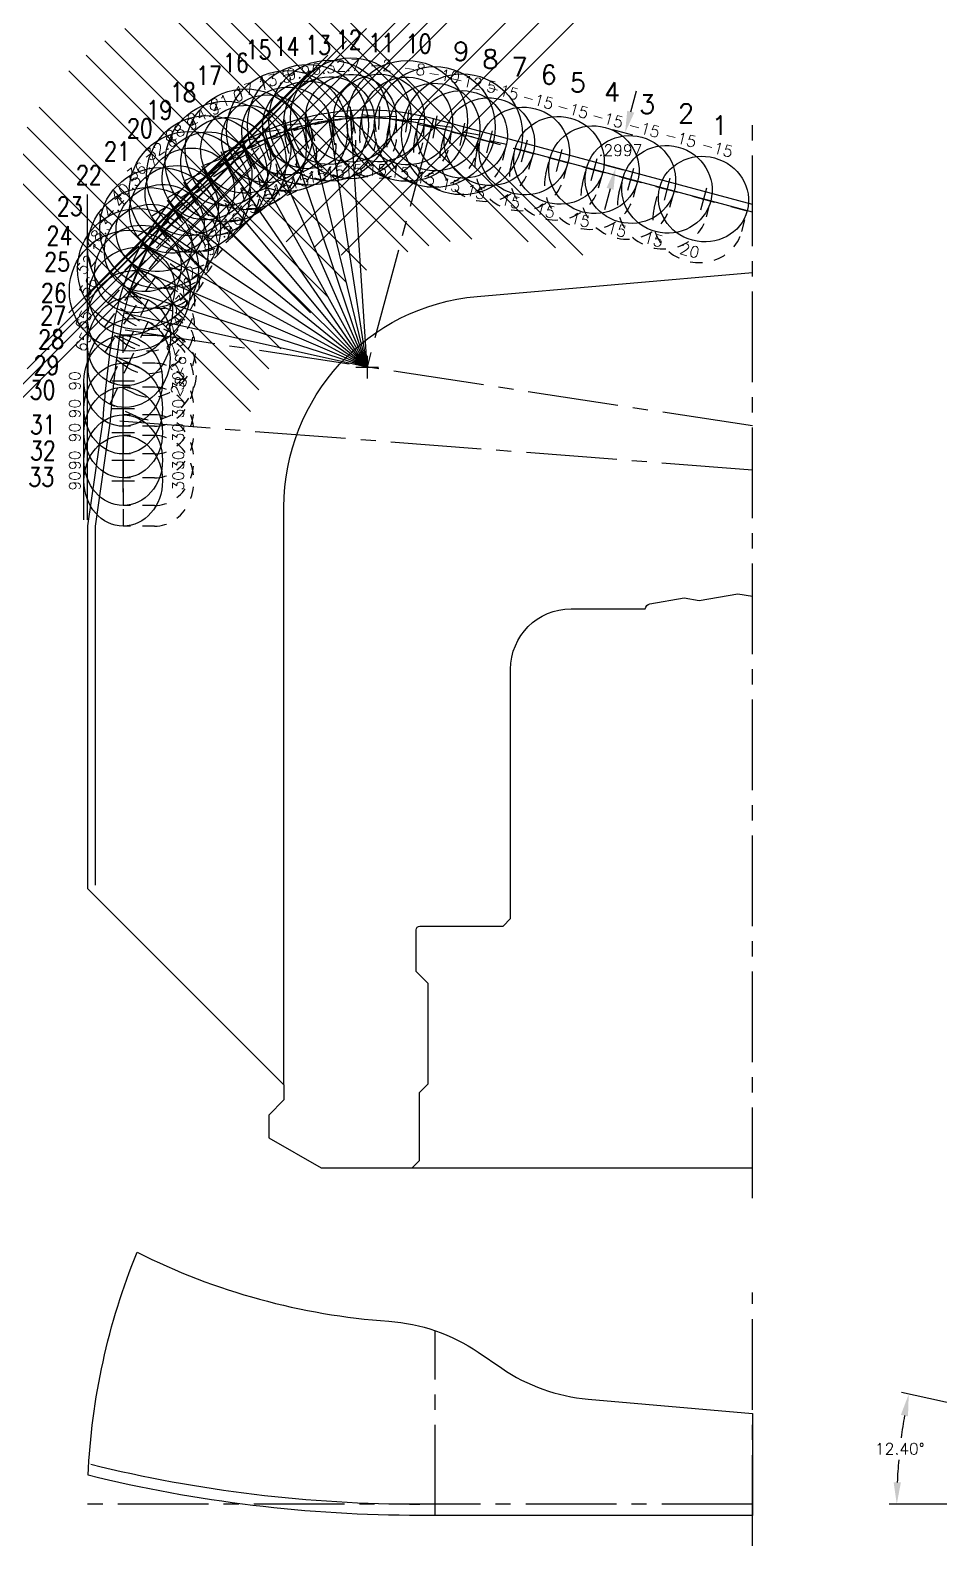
# Model space of a CAD drawing. Extents: x 0 to 80.8, y 22 to 44.
# Drawn here: x 37.67 to 45.19, y 29.27 to 41.8 of the extents above; entities that cross this region are included whole.
import ezdxf
from ezdxf.enums import TextEntityAlignment as Align

# ---------------------------------------------------------------- set-up
doc = ezdxf.new("R2010")
doc.units = 0
doc.header["$MEASUREMENT"] = 0
doc.header["$PDMODE"] = 35
doc.linetypes.add('CENTER2', pattern=[1.125, 0.75, -0.125, 0.125, -0.125])
doc.linetypes.add('HIDDEN2', pattern=[0.1875, 0.125, -0.0625])
doc.layers.get('0').update_dxf_attribs({"linetype": 'CONTINUOUS'})
for name, color, linetype in [('Blade1', 40, 'CONTINUOUS'), ('Blade3', 210, 'CONTINUOUS'), ('Blade5', 112, 'CONTINUOUS'), ('CDG-38049R1', 7, 'CONTINUOUS'), ('CLine', 5, 'CENTER2')]:
    doc.layers.add(name, color=color, linetype=linetype)
doc.layers.add('Blade2', color=7, linetype='CONTINUOUS', true_color=0xcccc00)
doc.layers.add('Blade4', color=7, linetype='CONTINUOUS', true_color=0x00cccc)
doc.styles.add('RomanS', font='romans')
doc.dimstyles.new('Copy of Standard', dxfattribs={"dimtxt": 0.094, "dimasz": 0.18, "dimexe": 0.0625, "dimexo": 0.0625, "dimgap": 0.045, "dimtad": 0, "dimtih": 1, "dimtoh": 1, "dimdec": 4, "dimzin": 4, "dimdsep": 46, "dimtxsty": 'RomanS', "dimcen": 0.09, "dimazin": 1, "dimtfac": 1, "dimtdec": 4, "dimtofl": 0, "dimtmove": 0, "dimatfit": 1, "dimfxl": 1, "dimtolj": 1, "dimtzin": 0, "dimarcsym": 0})

# ---------------------------------------------------------------- blocks, each defined once
blk = doc.blocks.new('*D166')
at = {"color": 0, "lineweight": -2, "transparency": 16777216}
for p, q in [((47.771, 29.896), (44.873, 30.533)), ((47.478, 29.61), (44.772, 29.61))]:
    blk.add_line(p, q, dxfattribs=at)
for start, end in [(170.0386, 172.5493), (175.0522, 177.5659)]:
    blk.add_arc((49.072, 29.61), 4.237, start, end, dxfattribs=at)
at = {"color": 0, "transparency": 16777216}
for points in [[(44.869, 30.349), (44.928, 30.337), (44.934, 30.52)], [(44.869, 29.79), (44.809, 29.791), (44.835, 29.61)]]:
    blk.add_solid(points, dxfattribs=at)
at = {"color": 0, "transparency": 16777216, "insert": (44.86, 30.068), "char_height": 0.094, "attachment_point": 5, "style": 'RomanS'}
blk.add_mtext('\\A1;12.40°', dxfattribs=at)
blk = doc.blocks.new('CMark')
at = {"layer": 'CLine'}
for p, q in [((-0.094, 0), (0.094, 0)), ((0, 0.094), (0, -0.094))]:
    blk.add_line(p, q, dxfattribs=at)
blk = doc.blocks.new('1913@15')
for p, q in [((-0.233, 0), (-0.375, 0)), ((0.233, 0), (0.375, 0))]:
    blk.add_line(p, q)
at = {"color": 8, "linetype": 'HIDDEN2', "ltscale": 0.5}
for p, q in [((-0.375, -0.135), (-0.375, 0)), ((0.375, -0.135), (0.375, 0))]:
    blk.add_line(p, q, dxfattribs=at)
blk.add_ellipse((0, 0), major_axis=(-0.375, 0), ratio=0.965926)
blk.add_ellipse((0, -0.135), major_axis=(-0.375, 0), ratio=0.965926, start_param=0, end_param=3.141593, dxfattribs=at)
blk.add_blockref('CMark', (0, 0))
at = {"style": 'RomanS'}
blk.add_text('15', height=0.094, dxfattribs=at).set_placement((0, -0.43), align=Align.MIDDLE_CENTER)
blk.add_attdef('ANG', text='', height=0.094, dxfattribs=at).set_placement((0, 0.362), align=Align.BOTTOM_CENTER)
blk = doc.blocks.new('1913@20')
for p, q in [((-0.233, 0), (-0.375, 0)), ((0.233, 0), (0.375, 0))]:
    blk.add_line(p, q)
at = {"color": 8, "linetype": 'HIDDEN2', "ltscale": 0.5}
for p, q in [((-0.375, -0.178), (-0.375, 0)), ((0.375, -0.178), (0.375, 0))]:
    blk.add_line(p, q, dxfattribs=at)
blk.add_ellipse((0, 0), major_axis=(-0.375, 0), ratio=0.93968)
blk.add_ellipse((0, -0.178), major_axis=(-0.375, 0), ratio=0.93968, start_param=0, end_param=3.141593, dxfattribs=at)
blk.add_blockref('CMark', (0, 0))
at = {"style": 'RomanS'}
blk.add_text('20', height=0.094, dxfattribs=at).set_placement((0, -0.441), align=Align.MIDDLE_CENTER)
blk.add_attdef('ANG', text='', height=0.094, dxfattribs=at).set_placement((0, 0.362), align=Align.BOTTOM_CENTER)
blk = doc.blocks.new('1913@30')
at = {"color": 8, "linetype": 'HIDDEN2', "ltscale": 0.5}
for p, q in [((-0.375, -0.26), (-0.375, 0)), ((0.375, -0.26), (0.375, 0))]:
    blk.add_line(p, q, dxfattribs=at)
for p, q in [((-0.233, 0), (-0.375, 0)), ((0.233, 0), (0.375, 0))]:
    blk.add_line(p, q)
blk.add_ellipse((0, 0), major_axis=(-0.375, 0), ratio=0.866025)
blk.add_ellipse((0, -0.26), major_axis=(-0.375, 0), ratio=0.866025, start_param=0, end_param=3.141593, dxfattribs=at)
blk.add_blockref('CMark', (0, 0))
at = {"style": 'RomanS'}
blk.add_text('30', height=0.094, dxfattribs=at).set_placement((0, -0.455), align=Align.MIDDLE_CENTER)
blk.add_attdef('ANG', text='', height=0.094, dxfattribs=at).set_placement((0, 0.325), align=Align.BOTTOM_CENTER)
blk = doc.blocks.new('1913@25')
for p, q in [((-0.233, 0), (-0.375, 0)), ((0.233, 0), (0.375, 0))]:
    blk.add_line(p, q)
at = {"color": 8, "linetype": 'HIDDEN2', "ltscale": 0.5}
for p, q in [((-0.375, -0.22), (-0.375, 0)), ((0.375, -0.22), (0.375, 0))]:
    blk.add_line(p, q, dxfattribs=at)
blk.add_ellipse((0, 0), major_axis=(-0.375, 0), ratio=0.90632)
blk.add_ellipse((0, -0.22), major_axis=(-0.375, 0), ratio=0.90632, start_param=0, end_param=3.141593, dxfattribs=at)
blk.add_blockref('CMark', (0, 0))
at = {"style": 'RomanS'}
blk.add_text('25', height=0.094, dxfattribs=at).set_placement((0, -0.45), align=Align.MIDDLE_CENTER)
blk.add_attdef('ANG', text='', height=0.094, dxfattribs=at).set_placement((0, 0.34), align=Align.BOTTOM_CENTER)
blk = doc.blocks.new('1913@21')
for p, q in [((-0.233, 0), (-0.375, 0)), ((0.233, 0), (0.375, 0))]:
    blk.add_line(p, q)
at = {"color": 8, "linetype": 'HIDDEN2', "ltscale": 0.5}
for p, q in [((-0.375, -0.186), (-0.375, 0)), ((0.375, -0.186), (0.375, 0))]:
    blk.add_line(p, q, dxfattribs=at)
blk.add_ellipse((0, 0), major_axis=(-0.375, 0), ratio=0.933573)
blk.add_ellipse((0, -0.186), major_axis=(-0.375, 0), ratio=0.933573, start_param=0, end_param=3.141593, dxfattribs=at)
blk.add_blockref('CMark', (0, 0))
at = {"style": 'RomanS'}
blk.add_text('21', height=0.094, dxfattribs=at).set_placement((0, -0.443), align=Align.MIDDLE_CENTER)
blk.add_attdef('ANG', text='', height=0.094, dxfattribs=at).set_placement((0, 0.362), align=Align.BOTTOM_CENTER)
blk = doc.blocks.new('1913@22')
for p, q in [((-0.233, 0), (-0.375, 0)), ((0.233, 0), (0.375, 0))]:
    blk.add_line(p, q)
at = {"color": 8, "linetype": 'HIDDEN2', "ltscale": 0.5}
for p, q in [((-0.375, -0.195), (-0.375, 0)), ((0.375, -0.195), (0.375, 0))]:
    blk.add_line(p, q, dxfattribs=at)
blk.add_ellipse((0, 0), major_axis=(-0.375, 0), ratio=0.927173)
blk.add_ellipse((0, -0.195), major_axis=(-0.375, 0), ratio=0.927173, start_param=0, end_param=3.141593, dxfattribs=at)
blk.add_blockref('CMark', (0, 0))
at = {"style": 'RomanS'}
blk.add_text('22', height=0.094, dxfattribs=at).set_placement((0, -0.445), align=Align.MIDDLE_CENTER)
blk.add_attdef('ANG', text='', height=0.094, dxfattribs=at).set_placement((0, 0.362), align=Align.BOTTOM_CENTER)
blk = doc.blocks.new('1913@23')
for p, q in [((-0.233, 0), (-0.375, 0)), ((0.233, 0), (0.375, 0))]:
    blk.add_line(p, q)
at = {"color": 8, "linetype": 'HIDDEN2', "ltscale": 0.5}
for p, q in [((-0.375, -0.203), (-0.375, 0)), ((0.375, -0.203), (0.375, 0))]:
    blk.add_line(p, q, dxfattribs=at)
blk.add_ellipse((0, 0), major_axis=(-0.375, 0), ratio=0.920507)
blk.add_ellipse((0, -0.203), major_axis=(-0.375, 0), ratio=0.920507, start_param=0, end_param=3.141593, dxfattribs=at)
blk.add_blockref('CMark', (0, 0))
at = {"style": 'RomanS'}
blk.add_text('23', height=0.094, dxfattribs=at).set_placement((0, -0.447), align=Align.MIDDLE_CENTER)
blk.add_attdef('ANG', text='', height=0.094, dxfattribs=at).set_placement((0, 0.362), align=Align.BOTTOM_CENTER)
blk = doc.blocks.new('1913@24')
for p, q in [((-0.233, 0), (-0.375, 0)), ((0.233, 0), (0.375, 0))]:
    blk.add_line(p, q)
at = {"color": 8, "linetype": 'HIDDEN2', "ltscale": 0.5}
for p, q in [((-0.375, -0.211), (-0.375, 0)), ((0.375, -0.211), (0.375, 0))]:
    blk.add_line(p, q, dxfattribs=at)
blk.add_ellipse((0, 0), major_axis=(-0.375, 0), ratio=0.913547)
blk.add_ellipse((0, -0.211), major_axis=(-0.375, 0), ratio=0.913547, start_param=0, end_param=3.141593, dxfattribs=at)
blk.add_blockref('CMark', (0, 0))
at = {"style": 'RomanS'}
blk.add_text('24', height=0.094, dxfattribs=at).set_placement((0, -0.448), align=Align.MIDDLE_CENTER)
blk.add_attdef('ANG', text='', height=0.094, dxfattribs=at).set_placement((0, 0.362), align=Align.BOTTOM_CENTER)
blk = doc.blocks.new('1913@19')
for p, q in [((-0.233, 0), (-0.375, 0)), ((0.233, 0), (0.375, 0))]:
    blk.add_line(p, q)
at = {"color": 8, "linetype": 'HIDDEN2', "ltscale": 0.5}
for p, q in [((-0.375, -0.169), (-0.375, 0)), ((0.375, -0.169), (0.375, 0))]:
    blk.add_line(p, q, dxfattribs=at)
blk.add_ellipse((0, 0), major_axis=(-0.375, 0), ratio=0.9456)
blk.add_ellipse((0, -0.169), major_axis=(-0.375, 0), ratio=0.9456, start_param=0, end_param=3.141593, dxfattribs=at)
blk.add_blockref('CMark', (0, 0))
at = {"style": 'RomanS'}
blk.add_text('19', height=0.094, dxfattribs=at).set_placement((0, -0.441), align=Align.MIDDLE_CENTER)
blk.add_attdef('ANG', text='', height=0.094, dxfattribs=at).set_placement((0, 0.362), align=Align.BOTTOM_CENTER)
blk = doc.blocks.new('1913@17.5')
for p, q in [((-0.233, 0), (-0.375, 0)), ((0.233, 0), (0.375, 0))]:
    blk.add_line(p, q)
at = {"color": 8, "linetype": 'HIDDEN2', "ltscale": 0.5}
for p, q in [((-0.375, -0.156), (-0.375, 0)), ((0.375, -0.156), (0.375, 0))]:
    blk.add_line(p, q, dxfattribs=at)
blk.add_ellipse((0, 0), major_axis=(-0.375, 0), ratio=0.953717)
blk.add_ellipse((0, -0.156), major_axis=(-0.375, 0), ratio=0.953717, start_param=6.283185, end_param=9.424778, dxfattribs=at)
blk.add_blockref('CMark', (0, 0))
at = {"style": 'RomanS'}
blk.add_text('17.5', height=0.094, dxfattribs=at).set_placement((0, -0.425), align=Align.MIDDLE_CENTER)
blk.add_attdef('ANG', text='', height=0.094, dxfattribs=at).set_placement((0, 0.362), align=Align.BOTTOM_CENTER)
blk = doc.blocks.new('1913@26')
for p, q in [((-0.233, 0), (-0.375, 0)), ((0.233, 0), (0.375, 0))]:
    blk.add_line(p, q)
at = {"color": 8, "linetype": 'HIDDEN2', "ltscale": 0.5}
for p, q in [((-0.375, -0.228), (-0.375, 0)), ((0.375, -0.228), (0.375, 0))]:
    blk.add_line(p, q, dxfattribs=at)
blk.add_ellipse((0, 0), major_axis=(-0.375, 0), ratio=0.8988)
blk.add_ellipse((0, -0.228), major_axis=(-0.375, 0), ratio=0.8988, start_param=0, end_param=3.141593, dxfattribs=at)
blk.add_blockref('CMark', (0, 0))
at = {"style": 'RomanS'}
blk.add_text('26', height=0.094, dxfattribs=at).set_placement((0, -0.451), align=Align.MIDDLE_CENTER)
blk.add_attdef('ANG', text='', height=0.094, dxfattribs=at).set_placement((0, 0.34), align=Align.BOTTOM_CENTER)
blk = doc.blocks.new('1913@28')
for p, q in [((-0.233, 0), (-0.375, 0)), ((0.233, 0), (0.375, 0))]:
    blk.add_line(p, q)
at = {"color": 8, "linetype": 'HIDDEN2', "ltscale": 0.5}
for p, q in [((-0.375, -0.244), (-0.375, 0)), ((0.375, -0.244), (0.375, 0))]:
    blk.add_line(p, q, dxfattribs=at)
blk.add_ellipse((0, 0), major_axis=(-0.375, 0), ratio=0.88296)
blk.add_ellipse((0, -0.244), major_axis=(-0.375, 0), ratio=0.88296, start_param=0, end_param=3.141593, dxfattribs=at)
blk.add_blockref('CMark', (0, 0))
at = {"style": 'RomanS'}
blk.add_text('28', height=0.094, dxfattribs=at).set_placement((0, -0.453), align=Align.MIDDLE_CENTER)
blk.add_attdef('ANG', text='', height=0.094, dxfattribs=at).set_placement((0, 0.34), align=Align.BOTTOM_CENTER)
blk = doc.blocks.new('1913@16')
for p, q in [((-0.233, 0), (-0.375, 0)), ((0.233, 0), (0.375, 0))]:
    blk.add_line(p, q)
at = {"color": 8, "linetype": 'HIDDEN2', "ltscale": 0.5}
for p, q in [((-0.375, -0.143), (-0.375, 0)), ((0.375, -0.143), (0.375, 0))]:
    blk.add_line(p, q, dxfattribs=at)
blk.add_ellipse((0, 0), major_axis=(-0.375, 0), ratio=0.961253)
blk.add_ellipse((0, -0.143), major_axis=(-0.375, 0), ratio=0.961253, start_param=0, end_param=3.141593, dxfattribs=at)
blk.add_blockref('CMark', (0, 0))
at = {"style": 'RomanS'}
blk.add_text('16', height=0.094, dxfattribs=at).set_placement((0, -0.432), align=Align.MIDDLE_CENTER)
blk.add_attdef('ANG', text='', height=0.094, dxfattribs=at).set_placement((0, 0.362), align=Align.BOTTOM_CENTER)
blk = doc.blocks.new('*D318')
at = {"color": 0, "lineweight": -2, "transparency": 16777216}
for p, q in [((42.634, 41.129), (42.681, 41.303)), ((42.483, 40.983), (42.648, 40.939)), ((42.405, 40.693), (42.57, 40.649)), ((42.463, 40.492), (42.417, 40.318))]:
    blk.add_line(p, q, dxfattribs=at)
at = {"color": 0, "transparency": 16777216}
for points in [[(42.605, 41.137), (42.663, 41.121), (42.587, 40.955)], [(42.434, 40.499), (42.492, 40.484), (42.51, 40.665)]]:
    blk.add_solid(points, dxfattribs=at)
at = {"color": 0, "transparency": 16777216, "insert": (42.549, 40.81), "char_height": 0.094, "attachment_point": 5, "style": 'RomanS'}
blk.add_mtext('\\A1;.2997', dxfattribs=at)

msp = doc.modelspace()

# ---------------------------------------------------------------- linework, layer by layer
at = {"color": 1}
for p, q in [((38.14008, 37.75226), (38.14008, 40.44428)), ((38.11008, 37.75226), (38.11008, 38.91381))]:
    msp.add_line(p, q, dxfattribs=at)
msp.add_line((38.48908, 39.64809), (38.64047, 40.00173))
at = {"flags": 128}
msp.add_lwpolyline([(39.76508, 33.07927), (39.76508, 37.85754, -0.38887873), (41.36256, 39.60088), (43.64008, 39.80014)], format="xyb", dxfattribs=at)
msp.add_lwpolyline([(38.14526, 29.84889, -0.08648905), (38.54994, 31.69366, 0.0990745), (40.63177, 31.12364, -0.13300265), (41.37253, 30.86643), (41.56615, 30.73435, 0.12854852), (42.28071, 30.4792), (43.64008, 30.36027), (43.64008, 29.51652), (40.89008, 29.51652, -0.06032463)], format="xyb", close=True, dxfattribs=at)
at = {"color": 1}
msp.add_arc((40.89008, 41.01652), 11.40625, 256.191348, 270, dxfattribs=at)
for p in [(39.9631, 41.02034), (40.13936, 41.05534), (40.318, 41.07487), (40.78395, 41.05247), (41.01225, 41.00206), (39.79056, 40.97013), (41.23819, 40.94152), (39.44866, 40.81844), (39.28323, 40.71574), (39.12823, 40.5979), (38.98502, 40.46596), (38.74022, 40.16643), (38.64047, 40.00173), (38.55651, 39.82845), (38.48908, 39.64809)]:
    msp.add_point(p)
at = {"layer": 'Blade1'}
for q in [(39.62304, 40.90509), (38.8549, 40.32111), (38.43876, 39.46223)]:
    msp.add_line((40.45258, 39.01677), q, dxfattribs=at)
at = {"layer": 'Blade2'}
for q in [(39.79056, 40.97013), (38.98502, 40.46596), (38.48908, 39.64809)]:
    msp.add_line((40.45258, 39.01677), q, dxfattribs=at)
at = {"layer": 'Blade3'}
for q in [(39.9631, 41.02034), (39.12823, 40.5979), (38.55651, 39.82845)]:
    msp.add_line((40.45258, 39.01677), q, dxfattribs=at)
at = {"layer": 'Blade4'}
for q in [(40.13936, 41.05534), (39.28323, 40.71574), (38.64047, 40.00173)]:
    msp.add_line((40.45258, 39.01677), q, dxfattribs=at)
at = {"layer": 'Blade5'}
for q in [(40.318, 41.07487), (39.44866, 40.81844), (38.74022, 40.16643)]:
    msp.add_line((40.45258, 39.01677), q, dxfattribs=at)
at = {"layer": 'CDG-38049R1', "flags": 128}
for points in [[(43.64008, 40.36264), (41.00257, 41.06936, 0.44681184), (38.35202, 39.3381, 0.01886589), (38.26508, 38.57927), (38.14008, 37.70427), (38.14008, 34.70427), (39.76508, 33.07927), (39.76508, 32.95427), (39.64008, 32.82927), (39.64008, 32.64177), (40.07309, 32.39177), (43.64008, 32.39177)], [(40.82508, 32.39177), (40.88758, 32.45427), (40.88758, 33.01677), (40.95773, 33.08692), (40.95773, 33.91787), (40.85883, 34.01677), (40.85883, 34.36052, -0.41421356), (40.89008, 34.39177), (41.57758, 34.39177), (41.64008, 34.45427), (41.64008, 36.51677, -0.41421356), (42.14008, 37.01677), (42.75457, 37.01677, -0.33147455), (42.793, 37.05752), (43.07479, 37.10721), (43.19979, 37.08517), (43.52079, 37.14177), (43.64008, 37.12073)]]:
    msp.add_lwpolyline(points, format="xyb", dxfattribs=at)
at = {"layer": 'CLine'}
for p, q in [((43.64008, 32.14177), (43.64008, 41.14177)), ((43.64008, 29.26652), (43.64008, 31.36176)), ((41.01508, 29.51652), (41.01508, 31.04574))]:
    msp.add_line(p, q, dxfattribs=at)
at = {"layer": 'CLine', "color": 1}
for p, q in [((41.00257, 41.06936), (40.45258, 39.01677)), ((43.64008, 38.52916), (38.35202, 39.3381)), ((43.64008, 38.16515), (38.26508, 38.57927)), ((43.64008, 29.61027), (38.12008, 29.61027))]:
    msp.add_line(p, q, dxfattribs=at)
at = {"layer": 'CLine', "color": 1, "linetype": 'Continuous', "flags": 128}
for points in [[(40.49766, 41.07877, 0.10937876), (39.62304, 40.90509, 0.10937876)], [(41.46413, 40.88098), (40.9864, 41.00899, 0.05351238), (40.55145, 41.0769)], [(39.62304, 40.90509, 0.11860443), (38.8549, 40.32111, 0.11860443)], [(38.8549, 40.32111, 0.13400954), (38.4138, 39.32865, 0.11727433)], [(38.4138, 39.32865, 0.01891674), (38.32724, 38.57246), (38.20258, 37.69982), (38.20258, 34.73015)]]:
    msp.add_lwpolyline(points, format="xyb", dxfattribs=at)
msp.add_lwpolyline([(43.64008, 40.29794), (41.67841, 40.82356)], dxfattribs=at)

# ---------------------------------------------------------------- block references
at = {"linetype": 'Continuous'}
msp.add_blockref('CMark', (40.45258, 39.01677), dxfattribs=at)
at = {"layer": 'Blade1'}
for name, p, rotation, values in [('1913@15', (40.55145, 41.0769), 358, {'ANG': '-2'}), ('1913@15', (39.62304, 40.90509), 17.1, {'ANG': '17.1'}), ('1913@15', (41.46413, 40.88098), 345, {'ANG': '-15'}), ('1913@15', (42.32889, 40.64927), 345, {'ANG': '-15'}), ('1913@20', (43.23613, 40.40617), 345, {'ANG': '-15'}), ('1913@19', (38.8549, 40.32111), 36.7, {'ANG': '36.7'}), ('1913@25', (38.49134, 39.4506), 56, {'ANG': '56'}), ('1913@30', (38.43484, 38.47483), 90, {'ANG': '90'})]:
    msp.add_blockref(name, p, dxfattribs=dict(at, rotation=rotation)).add_auto_attribs(values)
at = {"layer": 'Blade2'}
for name, p, rotation, values in [('1913@15', (40.78395, 41.05247), 351.9999999999999, {'ANG': '-8'}), ('1913@15', (39.79056, 40.97013), 13.5, {'ANG': '13.5'}), ('1913@15', (41.75238, 40.80374), 345, {'ANG': '-15'}), ('1913@15', (42.63117, 40.56827), 345, {'ANG': '-15'}), ('1913@17.5', (38.98502, 40.46596), 32.8, {'ANG': '32.8'}), ('1913@24', (38.50673, 39.64244), 52.10000000000001, {'ANG': '52.1'}), ('1913@30', (38.43484, 38.67313), 90, {'ANG': '90'})]:
    msp.add_blockref(name, p, dxfattribs=dict(at, rotation=rotation)).add_auto_attribs(values)
at = {"layer": 'Blade3'}
for name, p, rotation, values in [('1913@15', (39.9631, 41.02034), 9.900000000000002, {'ANG': '9.9'}), ('1913@15', (41.01225, 41.00206), 350.0000000000001, {'ANG': '-10'}), ('1913@16', (39.12823, 40.5979), 28.9, {'ANG': '28.9'}), ('1913@23', (38.55651, 39.82845), 48.3, {'ANG': '48.3'}), ('1913@30', (38.43484, 38.90208), 90, {'ANG': '90'})]:
    msp.add_blockref(name, p, dxfattribs=dict(at, rotation=rotation)).add_auto_attribs(values)
at = {"layer": 'Blade4'}
for name, p, rotation, values in [('1913@15', (40.13936, 41.05534), 6.300000000000001, {'ANG': '6.3'}), ('1913@15', (41.23909, 40.94128), 347.5, {'ANG': '-12.5'}), ('1913@15', (39.28323, 40.71574), 24.9, {'ANG': '24.9'}), ('1913@15', (42.04063, 40.72651), 345, {'ANG': '-15'}), ('1913@15', (42.93357, 40.48725), 345, {'ANG': '-15'}), ('1913@22', (38.64047, 40.00173), 44.4, {'ANG': '44.4'}), ('1913@28', (38.48305, 39.05015), 65, {'ANG': '65'}), ('1913@30', (38.43484, 38.0753), 90, {'ANG': '90'})]:
    msp.add_blockref(name, p, dxfattribs=dict(at, rotation=rotation)).add_auto_attribs(values)
at = {"layer": 'Blade5'}
for name, p, rotation, values in [('1913@15', (40.318, 41.07487), 2.7, {'ANG': '2.7'}), ('1913@15', (39.44866, 40.81844), 21, {'ANG': '21.0'}), ('1913@21', (38.74022, 40.16643), 40.5, {'ANG': '40.5'}), ('1913@26', (38.48305, 39.23227), 65, {'ANG': '65'}), ('1913@30', (38.43484, 38.24604), 90, {'ANG': '90'})]:
    msp.add_blockref(name, p, dxfattribs=dict(at, rotation=rotation)).add_auto_attribs(values)

# ---------------------------------------------------------------- texts
at = {"layer": 'Blade1', "style": 'RomanS', "width": 0.8}
for s, p in [('11', (40.5701, 41.69848)), ('16', (39.36591, 41.53382)), ('21', (38.38284, 40.80048)), ('26', (37.8612, 39.6308)), ('31', (37.76941, 38.53963))]:
    msp.add_text(s, height=0.15625, dxfattribs=at).set_placement(p, align=Align.MIDDLE_CENTER)
at = {"layer": 'Blade1', "style": 'RomanS'}
for s, p in [('7', (41.71395, 41.49949)), ('4', (42.47993, 41.29224)), ('1', (43.36981, 41.01649))]:
    msp.add_text(s, height=0.15625, dxfattribs=at).set_placement(p, align=Align.MIDDLE_CENTER)
at = {"layer": 'Blade2', "style": 'RomanS', "width": 0.8}
for s, p in [('10', (40.87962, 41.69209)), ('15', (39.55373, 41.64201)), ('20', (38.57344, 40.99217)), ('25', (37.88821, 39.88689)), ('30', (37.76731, 38.82681))]:
    msp.add_text(s, height=0.15625, dxfattribs=at).set_placement(p, align=Align.MIDDLE_CENTER)
at = {"layer": 'Blade2', "style": 'RomanS'}
for s, p in [('6', (41.95543, 41.43478)), ('3', (42.77081, 41.19104))]:
    msp.add_text(s, height=0.15625, dxfattribs=at).set_placement(p, align=Align.MIDDLE_CENTER)
at = {"layer": 'Blade3', "style": 'RomanS', "width": 0.8}
for s, p in [('14', (39.78608, 41.66897)), ('19', (38.73388, 41.14409)), ('24', (37.90784, 40.10354)), ('29', (37.79983, 39.03193))]:
    msp.add_text(s, height=0.15625, dxfattribs=at).set_placement(p, align=Align.MIDDLE_CENTER)
at = {"layer": 'Blade3', "style": 'RomanS'}
msp.add_text('9', height=0.15625, dxfattribs=at).set_placement((41.23099, 41.6289), align=Align.MIDDLE_CENTER)
at = {"layer": 'Blade4', "style": 'RomanS', "width": 0.8}
for s, p in [('13', (40.04736, 41.68024)), ('18', (38.92956, 41.2887)), ('23', (37.99353, 40.34685)), ('28', (37.83895, 39.24677)), ('33', (37.75721, 38.10687))]:
    msp.add_text(s, height=0.15625, dxfattribs=at).set_placement(p, align=Align.MIDDLE_CENTER)
at = {"layer": 'Blade4', "style": 'RomanS'}
for s, p in [('8', (41.47247, 41.56419)), ('5', (42.19691, 41.37008)), ('2', (43.09177, 41.1156))]:
    msp.add_text(s, height=0.15625, dxfattribs=at).set_placement(p, align=Align.MIDDLE_CENTER)
at = {"layer": 'Blade5', "style": 'RomanS', "width": 0.8}
for s, p in [('12', (40.30097, 41.72439)), ('17', (39.1442, 41.42863)), ('22', (38.15119, 40.60488)), ('27', (37.85628, 39.44327)), ('32', (37.77069, 38.32592))]:
    msp.add_text(s, height=0.15625, dxfattribs=at).set_placement(p, align=Align.MIDDLE_CENTER)

# ---------------------------------------------------------------- dimensions: what is measured, and where the dimension line sits
dim = msp.add_aligned_dim(p1=(42.34506, 40.70964), p2=(42.42264, 40.99915), distance=-0.17067, dimstyle='Copy of Standard')
dim.commit()
dim.dimension.update_dxf_attribs({"geometry": '*D318', "text_midpoint": (42.5487, 40.81022)})
dim = msp.add_angular_dim_2l(base=(44.8789, 30.21929), line1=((53.06083, 29.61027), (47.54083, 29.61027)), line2=((47.89291, 29.86945), (47.83186, 29.88287)), dimstyle='Copy of Standard')
dim.commit()
dim.dimension.update_dxf_attribs({"geometry": '*D166', "text_midpoint": (44.85967, 30.06773)})

doc.saveas('drawing.dxf')
